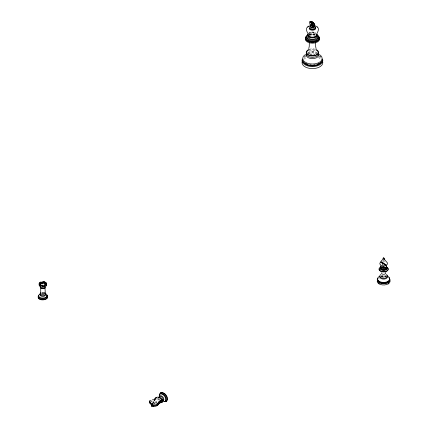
<?xml version="1.0" encoding="UTF-8"?>
<svg xmlns="http://www.w3.org/2000/svg" width="428" height="428" viewBox="0 0 428 428"><rect width="100%" height="100%" fill="white"/><g stroke="black" fill="none" stroke-linecap="round" stroke-linejoin="round"><path stroke-width="0.32" stroke-dasharray="2.14 1.6" d="M154.642 404.037L154.428 403.534L155.08 400.945M155.043 403.711L155.487 402.234M308.235 52.489L312.429 51.499L316.629 52.489M151.218 401.721L152.117 401.63M151.325 401.881L151.881 401.737M41.842 292.222L43.998 292.196M308.101 53.436L312.429 52.815L316.763 53.436M42.195 292.372L43.683 292.356M41.848 293.769L44.089 293.742M43.683 293.143L41.848 293.217L44.089 293.191M158.189 398.538L158.949 398.976M152.769 402.529L154.428 403.534M154.021 403.748L154.899 404.278M152.079 400.924L152.004 401.539M158.836 398.671L159.023 399.19M155.289 401.448L155.327 402.571M379.074 277.371L379.074 278.644M304.367 57.004A9.309 5.377 0 0 1 305.303 56.234M310.022 54.495A9.309 5.377 0 0 1 314.842 54.495M319.561 56.234A9.309 5.377 0 0 1 320.492 57.004M308.77 35.668A4.227 2.44 0 0 1 315.42 35.16M309.69 34.149A5.478 3.162 0 0 1 315.174 34.149M305.084 56.33A10.39 5.997 0 0 1 306.662 55.581M319.775 56.33A10.39 5.997 0 0 1 320.674 56.919M308.77 33.496A4.227 2.44 0 0 1 316.094 33.496M308.417 50.108A5.682 3.28 0 0 1 316.447 50.108M308.304 33.78A4.767 2.75 0 0 1 316.56 33.78M308.304 33.336A4.767 2.75 0 0 1 315.8 32.769M309.444 33.427A4.227 2.44 0 0 1 315.42 33.427M304.361 56.426A9.849 5.687 0 0 1 305.469 55.667M309.883 54.196A9.849 5.687 0 0 1 314.981 54.196M319.395 55.667A9.849 5.687 0 0 1 320.502 56.426M303.794 59.283A10.39 5.997 0 0 1 306.662 57.625M318.202 57.625A10.39 5.997 0 0 1 321.428 59.615M304.367 57.882A9.309 5.377 0 0 1 305.303 57.117M319.015 56.769A9.309 5.377 0 0 1 320.492 57.882M308.139 53.414A9.7 5.601 0 0 1 316.725 53.414M309.321 49.316A6.222 3.59 0 0 1 315.543 49.316M309.15 34.93A6.559 3.788 0 0 1 315.709 34.93M309.321 50.638A6.222 3.59 0 0 1 315.543 50.638M309.428 35.374A7.099 4.098 0 0 1 315.431 35.374M309.428 34.497A7.099 4.098 0 0 1 315.431 34.497M309.15 34.486A6.559 3.788 0 0 1 315.709 34.486M308.032 52.532A6.222 3.59 0 0 1 316.832 52.532M309.69 35.026A5.478 3.162 0 0 1 315.174 35.026M381.048 276.258A6.104 3.526 0 0 1 386.682 276.402M381.048 275.712A6.104 3.526 0 0 1 386.682 275.851M380.904 276.632A6.441 3.718 0 0 1 386.35 276.632M381.963 277.681A6.441 3.718 0 0 1 385.296 277.681M382.118 264.632A3.023 1.744 0 0 1 382.846 264.456M382.215 264.729A2.825 1.632 0 0 1 382.9 264.568M382.455 266.885A2.349 1.359 0 0 1 384.804 266.885M382.113 276.739A5.853 3.381 0 0 1 386.554 277.077M380.701 276.525A5.853 3.381 0 0 1 386.554 276.525M381.953 266.81A3.349 1.931 0 0 1 384.494 266.617M382.643 261.497A3.799 2.193 0 0 1 385.526 261.717M382.45 266.778A4.558 2.632 0 0 1 384.809 266.778M156.332 398.864A2.926 1.792 -3.2 0 1 157.804 398.543M156.199 399.142A2.643 1.616 -3.2 0 1 156.482 399.008"/><path stroke-width="0.64" d="M40.928 285.62L41.505 285.053L42.827 285.241L42.805 285.888L40.928 285.62L40.928 286.487L39.574 285.706L39.108 283.753L40.227 283.743L40.558 285.369L41.505 285.92M39.258 284.058L39.654 282.657L41.061 281.843L41.602 282.4L41.602 283.266L42.939 283.042L42.961 281.533L44.838 281.801L44.838 282.667L44.261 283.234L45.208 283.785L45.208 282.913L46.192 282.582L46.55 283.101L46.657 284.534L46.112 285.626L46.112 284.759L45.154 284.449L44.164 285.021L44.164 285.888L44.705 286.439L42.805 286.755L42.827 285.241M42.805 286.755L42.827 286.113L44.164 285.888M42.939 283.042L42.961 281.533M159.655 394.98L159.724 394.006L160.602 392.76C164.561 392.037 169.033 398.313 166.262 401.56L164.63 401.63M158.831 397.462L159.376 396.173C161.688 395.74 164.261 399.415 162.667 401.282L162.233 401.394M151.138 400.303L149.928 400.405L149.415 401.368L152.154 404.412L151.566 404.904L151.646 406.316C154.123 406.846 157.895 406.44 158.986 403.476A3.445 2.108 -3.2 0 1 162.554 402.117L162.613 399.725L158.109 397.125A2.926 1.792 -3.2 0 0 154.883 398.864L154.449 400.597M162.651 400.431L162.512 401.411A3.445 2.108 -3.2 0 0 158.949 402.769C158.167 405.664 153.304 406.402 151.758 405.444M162.554 402.117L162.613 399.725M154.674 400.822L155.22 398.655A2.643 1.616 -3.2 0 1 156.407 397.591M38.718 295.577C38.092 299.926 47.551 299.723 47.096 295.481M45.042 288.033C44.822 290.125 46.395 294.71 42.837 294.534C41.981 294.582 40.43 294.116 40.81 292.993M45.432 284.941L45.208 282.913M45.566 287.06L45.181 287.841L43.923 288.472M308.765 48.648L309.262 46.288L309.284 42.613M310.145 26.375A3.237 1.867 0 0 0 310.145 29.018A3.237 1.867 0 0 0 314.719 29.018A3.237 1.867 0 0 0 314.719 26.375L314.714 23.834L313.997 24.246L312.504 24.086L313.221 23.668L313.617 22.598L311.6 21.432L310.878 21.844L311.445 24.027L310.878 25.557L312.895 26.723L313.617 26.306L313.35 25.289M312.895 26.723L312.333 24.54L312.895 23.01L313.617 22.598M317.132 33.293C317.988 31.447 319.422 28.644 317.367 26.996M158.783 397.756L159.494 397.13L160.73 397.676L162.046 400.084M159.591 396.43L160.099 395.702C162.405 395.274 164.978 398.944 163.389 400.817L162.437 400.859M386.067 265.146C380.037 259.507 377.582 261.556 386.067 265.146L380.781 262.091M149.698 401.673L149.543 402.213L152.197 405.118M149.741 402.379L149.586 402.919L151.833 405.337M157.739 404.802L158.403 403.872M151.646 406.316L152.234 405.824M40.334 284.208L40.612 282.972L41.602 282.4M40.334 284.369C41.446 282.785 44.929 282.646 45.539 284.706M38.648 295.229C35.315 300.98 50.237 300.825 47.219 295.127M38.648 295.678C35.203 301.938 51.558 300.724 46.711 295.186M44.956 287.702L44.378 288.269M40.12 294.362L40.419 293.956M307.497 26.996C305.442 28.644 306.876 31.447 307.727 33.293M381.182 261.053L382.466 259.743M44.261 283.234L44.261 282.368L44.838 281.801M157.279 403.898L158.649 401.994A3.729 2.284 -3.2 0 1 162.116 400.528L158.788 399.699A1.969 1.204 -3.2 0 0 157.788 399.886M160.457 392.984L161.014 392.492C164.973 391.77 169.44 398.045 166.674 401.298L165.93 401.485M160.072 393.99L160.559 393.562C164.036 392.909 167.92 398.452 165.518 401.271L164.866 401.443M308.315 26.375L309.583 25.787M307.395 27.071L308.401 26.311M46.112 284.759L44.705 285.572L44.705 286.439M40.89 292.822C37.14 296.465 48.471 296.417 44.956 292.768M39.879 293.892C33.86 299.514 51.654 299.375 46.015 293.817M161.838 402.218L159.05 403.438A1.969 1.204 -3.2 0 0 158.585 403.476M311.274 24.487L309.781 24.321L309.781 21.812L310.498 21.4L311.247 22.181M311.889 22.427L312.606 22.015M313.997 25.503L314.714 25.086M312.504 25.193L313.997 26.755L314.714 26.338M152.363 404.995L153.117 404.733M162.474 400.704A3.445 2.108 -3.2 0 0 158.906 402.063C157.814 405.027 154.043 405.434 151.566 404.904M39.574 284.839L40.558 284.502M39.574 285.706L40.558 285.369M44.175 288.419L42.137 288.595M152.422 399.8L153.326 399.575L154.69 400.538M41.981 282.485L42.961 282.4M42.827 288.643L43.522 288.579M45.539 283.678L46.657 283.662M45.539 284.545L46.657 284.534M42.939 282.175L44.261 282.368M313.221 23.668L314.714 23.834M42.281 288.616L40.944 288.21L40.2 287.124M39.654 282.657L40.612 282.972M39.654 283.529L40.612 283.839M44.838 282.667L45.609 283.004M41.767 288.499L40.724 287.429L40.724 293.314M162.736 401.287L165.015 401.603C167.418 398.778 163.533 393.241 160.056 393.888L159.286 394.985L159.393 396.815M315.281 25.787L317.469 27.071M310.878 21.844L312.895 23.01M311.445 24.027L312.333 24.54M150.372 401.876L149.757 401.411M150.453 403.288L149.837 402.828M40.558 285.53L40.965 285.84M384.36 259.304L387.217 262.68M44.164 285.021L44.705 285.572M309.781 21.812L311.274 23.374M44.774 292.645L45.042 293.26M156.183 401.512L157.183 403.957M316.099 48.648L315.596 46.288L315.58 42.613M46.55 284.524C46.78 288.012 39.858 288.376 39.108 285.171M45.678 294.293C45.855 296.952 40.574 297.23 40.007 294.79M157.386 404.075L157.467 405.487M154.883 398.864L154.925 399.57A2.926 1.792 -3.2 0 1 155.091 399.099M153.074 404.942L153.154 406.359M388.18 282.63L388.18 283.903M383.627 258.089L383.627 258.426M379.074 282.63L379.074 283.903M313.997 24.246L313.997 26.755M40.227 283.743L40.227 284.609M39.108 283.753L39.108 284.62M314.302 25.755A2.156 1.247 0 0 1 312.429 27.622A2.156 1.247 0 0 1 310.562 25.755M310.905 25.498A2.156 1.247 0 0 1 311.354 25.3M319.288 54.474A9.7 5.601 0 0 1 319.288 62.392A9.7 5.601 0 0 1 305.576 62.392A9.7 5.601 0 0 1 305.576 54.474M318.651 53.751A6.222 3.59 0 0 1 312.429 57.341A6.222 3.59 0 0 1 306.213 53.751M317.068 35.529A6.559 3.788 0 0 1 317.458 40.644A6.559 3.788 0 0 1 308.668 41.313A6.559 3.788 0 0 1 306.753 36.316M322.466 61.06A10.39 5.997 0 0 1 312.429 68.614A10.39 5.997 0 0 1 302.398 61.06M322.466 59.016A10.39 5.997 0 0 1 312.429 66.57A10.39 5.997 0 0 1 302.398 59.016M316.447 50.108A5.682 3.28 0 0 1 316.447 54.747A5.682 3.28 0 0 1 308.417 54.747A5.682 3.28 0 0 1 308.417 50.108M319.529 39.087A7.099 4.098 0 0 1 312.429 43.185A7.099 4.098 0 0 1 305.335 39.087M317.913 37.771A5.478 3.162 0 0 1 312.429 40.933A5.478 3.162 0 0 1 306.951 37.771M317.18 35.305A5.478 3.162 0 0 1 312.429 40.05A5.478 3.162 0 0 1 307.684 35.305M318.437 54.142A6.222 3.59 0 0 1 312.429 58.663A6.222 3.59 0 0 1 306.421 54.142M317.068 35.091A6.559 3.788 0 0 1 317.068 40.446A6.559 3.788 0 0 1 307.791 40.446A6.559 3.788 0 0 1 307.791 35.091M315.998 49.488A6.222 3.59 0 0 1 317.078 54.816A6.222 3.59 0 0 1 307.786 54.816A6.222 3.59 0 0 1 308.866 49.488M322.279 59.69A9.849 5.687 0 0 1 322.129 60.68M321.947 61.161A9.849 5.687 0 0 1 312.429 65.377A9.849 5.687 0 0 1 302.917 61.161M302.73 60.68A9.849 5.687 0 0 1 302.58 59.69M321.423 61.964A9.309 5.377 0 0 1 312.429 65.944A9.309 5.377 0 0 1 303.441 61.964M315.233 27.424A3.237 1.867 0 0 1 313.269 30.163A3.237 1.867 0 0 1 309.198 28.36M317.453 35.31A7.099 4.098 0 0 1 317.453 41.104A7.099 4.098 0 0 1 307.411 41.104A7.099 4.098 0 0 1 307.411 35.31M314.591 27.697A2.161 1.247 0 0 1 312.429 28.944A2.161 1.247 0 0 1 310.268 27.697M314.302 25.316A2.156 1.247 0 0 1 313.51 27.012A2.156 1.247 0 0 1 310.562 26.557A2.156 1.247 0 0 1 311.354 24.856M316.517 36.257A4.227 2.44 0 0 1 312.429 39.328A4.227 2.44 0 0 1 308.347 36.257M317.036 34.443A4.767 2.75 0 0 1 312.429 37.905A4.767 2.75 0 0 1 307.828 34.443M317.036 34.005A4.767 2.75 0 0 1 312.429 37.466A4.767 2.75 0 0 1 307.828 34.005M316.517 34.085A4.227 2.44 0 0 1 312.429 37.156A4.227 2.44 0 0 1 308.347 34.085M319.015 63.488A9.309 5.377 0 0 1 317.603 64.157M314.842 64.879A9.309 5.377 0 0 1 313.649 65.019M311.215 65.019A9.309 5.377 0 0 1 310.022 64.879M307.261 64.157A9.309 5.377 0 0 1 305.849 63.488M313.526 37.514A4.227 2.44 0 0 1 311.338 37.514M386.243 265.82A3.023 1.744 0 0 1 384.023 268.42A3.023 1.744 0 0 1 380.711 266.237M386.65 266.141A3.023 1.744 0 0 1 383.231 267.869A3.023 1.744 0 0 1 380.711 265.692M389.48 279.452A5.853 3.381 0 0 1 389.282 280.329M388.699 281.143A5.853 3.381 0 0 1 387.768 281.843M386.554 282.378A5.853 3.381 0 0 1 385.628 282.63M385.141 282.715A5.853 3.381 0 0 1 382.113 282.715M381.626 282.63A5.853 3.381 0 0 1 380.701 282.378M379.492 281.843A5.853 3.381 0 0 1 377.972 280.329M389.282 279.126A5.853 3.381 0 0 1 384.392 283.352A5.853 3.381 0 0 1 377.774 280.003M386.864 267.987A3.349 1.931 0 0 1 383.194 270.405A3.349 1.931 0 0 1 380.727 267.521M386.527 267.093A3.349 1.931 0 0 1 385.548 269.645A3.349 1.931 0 0 1 381.064 269.303A3.349 1.931 0 0 1 381.262 266.692M384.478 259.55A0.845 0.487 0 0 1 384.05 259.973M383.846 260.021A0.845 0.487 0 0 1 383.408 260.021M383.204 259.973A0.845 0.487 0 0 1 382.782 259.55M386.452 266.141A2.825 1.632 0 0 1 383.996 267.757A2.825 1.632 0 0 1 380.904 266.564M387.126 276.017A6.104 3.526 0 0 1 388.415 281.089A6.104 3.526 0 0 1 379.572 281.538A6.104 3.526 0 0 1 379.31 276.413M385.505 272.438A2.167 1.252 0 0 1 383.911 274.3A2.167 1.252 0 0 1 381.535 272.738M389.731 279.452A6.104 3.526 0 0 1 382.83 282.945A6.104 3.526 0 0 1 377.731 278.542M388.913 277.692A6.104 3.526 0 0 1 389.523 278.542M387.297 263.049A3.799 2.193 0 0 1 386.318 265.167M385.526 265.515A3.799 2.193 0 0 1 380.941 265.167A3.799 2.193 0 0 1 380.337 262.519M389.849 280.308A6.441 3.718 0 0 1 384.467 284.957A6.441 3.718 0 0 1 377.186 281.271M389.207 278.141A6.441 3.718 0 0 1 383.627 283.721A6.441 3.718 0 0 1 378.052 278.141M387.575 268.008A4.558 2.632 0 0 1 384.221 271.93A4.558 2.632 0 0 1 379.224 268.64M386.853 267.099A4.558 2.632 0 0 1 386.853 270.822A4.558 2.632 0 0 1 380.406 270.822A4.558 2.632 0 0 1 380.406 267.099M386.96 275.766A3.847 2.22 0 0 1 384.13 279.077A3.847 2.22 0 0 1 379.914 276.301M386.35 274.482A3.847 2.22 0 0 1 386.35 277.622A3.847 2.22 0 0 1 380.909 277.622A3.847 2.22 0 0 1 380.909 274.482M385.901 267.709A2.349 1.359 0 0 1 383.322 269.405A2.349 1.359 0 0 1 381.594 267.382M385.291 267.65A2.349 1.359 0 0 1 384.804 267.864M155.455 398.671A2.926 1.792 -3.2 0 1 155.696 398.479M158.906 403.192A3.729 2.284 -3.2 0 1 159.125 402.983M159.376 402.785A3.729 2.284 -3.2 0 1 159.655 402.604M159.965 402.443A3.729 2.284 -3.2 0 1 161.024 402.085M312.001 22.181L312.504 22.224L312.001 22.181M152.999 403.101L152.496 404.423L151.876 404.893L153.706 401.758L152.999 403.101M383.986 258.785L383.269 258.068A0.717 0.412 0 0 0 383.269 258.785A0.717 0.412 0 0 0 384.344 258.426A0.717 0.412 0 0 0 383.269 258.068A0.829 0.337 71.6 0 1 383.986 258.785"/></g></svg>
